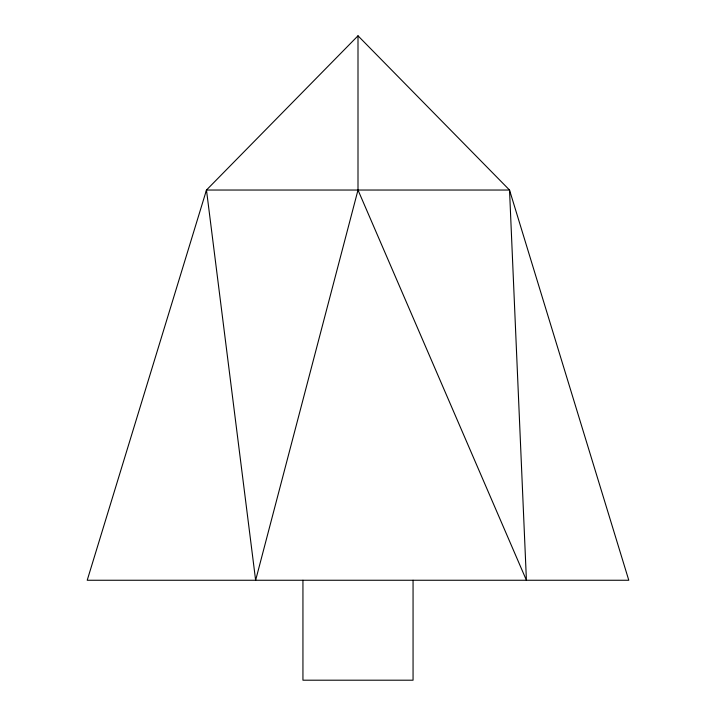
<?xml version="1.0" encoding="UTF-8"?>
<svg xmlns="http://www.w3.org/2000/svg" width="716" height="716" viewBox="0 0 716 716"><rect width="100%" height="100%" fill="white"/><g stroke="black" fill="none" stroke-linecap="round" stroke-linejoin="round"><path stroke-width="1.07" d="M206.378 192.264L206.476 190.035L358 35.8L509.523 190.035L628.791 580.255L87.209 580.255L206.476 190.035L509.523 190.035L526.421 580.255L358 190.035L358 35.8M358 190.035L255.63 580.255L206.476 190.035M413.06 580.255L413.06 680.2L302.94 680.2L302.94 580.255"/></g></svg>
